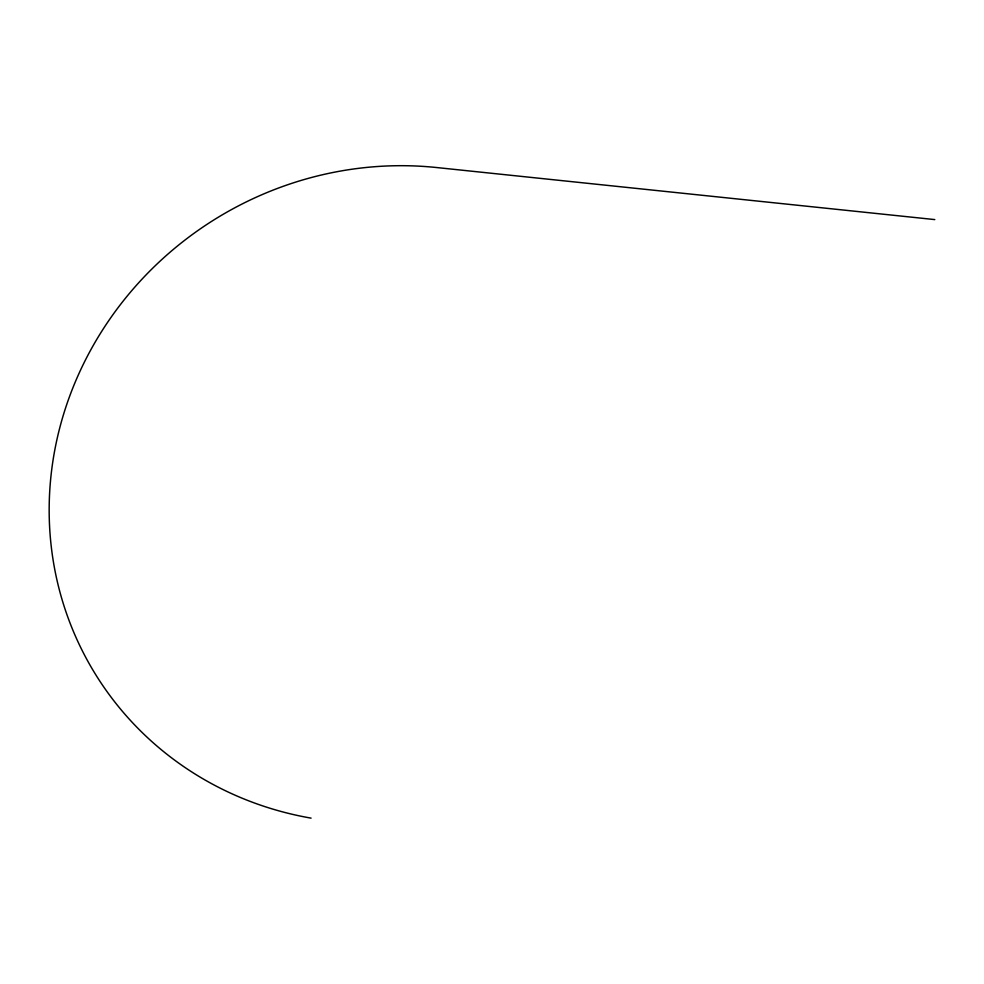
<?xml version="1.0" encoding="UTF-8"?>
<svg xmlns="http://www.w3.org/2000/svg" width="984" height="984" viewBox="0 0 984 984"><rect width="100%" height="100%" fill="white"/><g stroke="black" fill="none" stroke-linecap="round" stroke-linejoin="round"><path stroke-width="1.48" d="M934.8 219.592L436.515 167.526A340.981 323.527 -32.7 0 0 55.079 448.495A340.981 323.527 -32.7 0 0 311.092 818.135"/></g></svg>
